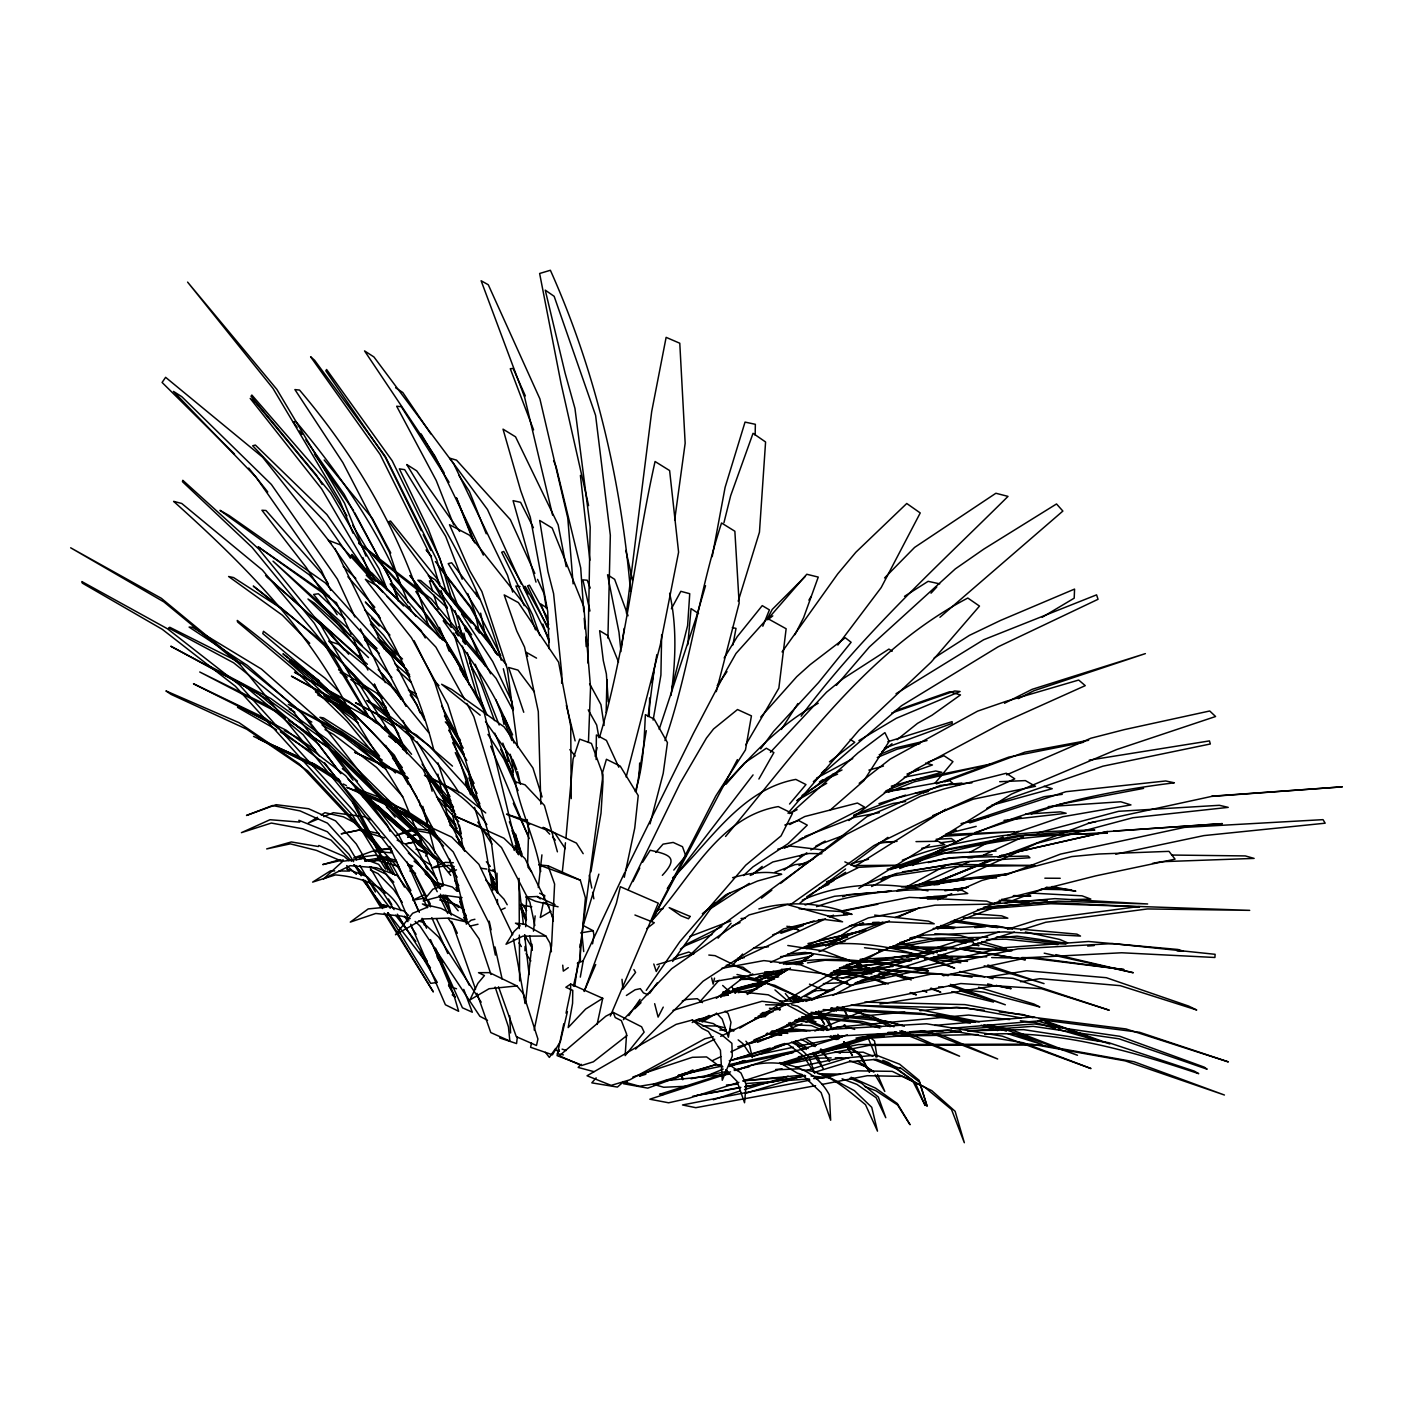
<?xml version="1.0" encoding="UTF-8"?>
<svg xmlns="http://www.w3.org/2000/svg" width="1413" height="1413" viewBox="0 0 1413 1413"><rect width="100%" height="100%" fill="white"/><g stroke="black" fill="none" stroke-linecap="round" stroke-linejoin="round"><path stroke-width="1.5" d="M587.755 662.927L590.192 527.014L574.95 408.392L565.076 373.032L545.259 290.142L554.161 296.324L595.597 415.387L610.328 535.28L607.908 638.146M755.16 435.098L755.354 424.306L745.04 422.098L725.099 487.379L712.205 556.669M661.655 634.702L660.913 675.096L653.124 720.118M561.65 683.256L561.844 674.478L553.596 593.619L547.926 571.559L539.695 520.461L552.2 528.038L583.852 606.795L590.546 687.495L588.444 742.249M606.159 712.558L606.936 679.724M597.098 1024.425L602.733 998.302L570.693 984.049L570.499 991.961L566.03 1013.192M524.947 950.772L525.071 946.392M525.283 939.839L525.406 935.459M525.689 926.716L526.625 896.089M527.561 865.48L528.639 830.473L527.208 819.558M639.259 773.971L639.665 763.02M649.221 716.409L649.644 697.987M653.795 672.341L648.125 716.621M687.813 644.681L691.045 608.597L698.552 613.578M562.215 872.969L565.447 842.784M565.906 838.474L573.077 759.134L579.683 739.14L591.429 743.432L603.033 774.836L580.178 947.346M525.477 1003.106L532.012 944.237M533.46 931.167L535.156 915.907M538.3 887.558L541.921 854.865M517.317 1037.177L516.557 1043.571L499.672 1037.919M674.672 519.949L685.164 443.223L679.777 343.235L666.124 337.354L651.693 411.572L626.365 613.101M621.49 647.79L624.228 628.273M574.702 986.415L578.041 962.536M592.577 943.831L593.902 935.282L593.23 930.761L583.516 925.656M636.203 791.28L646.289 730.662M590.934 871.874L601.02 813.234L602.998 781.407L602.115 774.059L606.424 759.276L620.254 766.129L638.234 795.59L634.737 828.106L624.281 877.296M671.051 695.426C675.573 661.743 677.198 626.666 669.621 593.248M651.923 682.62L656.868 654.59M732.888 644.982L736.014 628.396L732.323 627.566M544.076 898.951L544.782 895.542L539.625 893.21M543.387 902.342L540.278 917.479L550.929 911.279M531.5 1042.971L530.599 1047.298L552.465 1054.787L560.431 1041.346L567.425 1011.62M534.167 1030.024L551.582 945.774L554.603 884.061L548.103 865.78L538.777 864.862L580.319 880.193L585.424 897.856L579.878 958.526L573.395 986.133M563.787 1023.789L557.093 1055.635L579.153 1064.042M580.301 977.142L583.198 960.946L577.316 963.207M714.536 978.114L713.141 984.137L711.657 977.92M595.085 756.202L597.116 747.601M599.66 736.862C626.383 646.659 634.614 552.872 655.067 461.503L669.621 470.564L678.593 552.183L660.313 644.787L626.171 777.026M635.267 791.563C643.498 766.553 644.081 740.394 645.388 714.642L654.166 719.093L667.448 742.62L663.209 773.37L650.033 823.867M723.951 522.686L730.68 495.645L753.041 433.314L765.581 441.986L759.452 532.206L738.204 601.196M671.846 688.361L687.619 625.57L689.738 593.707L680.836 591.323L671.369 608.773M664.993 740.589C689.456 669.444 698.181 594.272 721.548 522.987L734.866 531.253L739.14 603.227L716.267 691.628M705.529 585.689L696.309 617.181L659.182 729.302M582.968 926.416L598.865 874.152M584.152 991.484L616.404 903.207L620.307 886.693L658.299 903.207L610.328 1016.071M762.808 626.224L769.414 609.886L762.243 605.629L737.233 636.68L724.145 658.016M559.142 1049.7L557.393 1053.762L563.398 1054.893M584.399 990.884L595.721 964.531M651.57 920.94L715.72 796.084L745.463 749.914L751.433 715.879L737.515 709.538L713.512 729.002L706.447 738.081L680.059 783.35L628.202 889.66M583.145 960.681L624.44 873.04M625.376 871.044L693.43 733.365L726.918 669.479L736.014 653.442L767.436 618.382L786.14 628.767L778.846 688.184L745.781 744.775M633.006 881.535L639.771 868.006M652.93 918.945L737.409 759.611M794.936 634.684L803.608 617.675L818.251 577.087L806.788 574.261L767.895 618.982M663.245 1007.116L658.105 1017.095L654.661 1003.689M766.994 619.336L772.275 609.374L805.357 576.327M662.344 875.336C678.611 857.779 670.539 854.724 650.192 850.255L642.668 862.213M659.341 965.874L656.25 971.49L653.795 964.002M808.89 600.154L811.115 596.445M781.354 729.461L797.868 703.55M667.272 888.547L674.407 877.438L753.058 774.907M425.666 856.048L427.962 852.622M628.856 1015.558L640.036 999.362M646.253 990.372L679.777 941.765L745.711 865.215L781.053 835.913L792.393 813.482L778.28 806.593C717.504 816.838 689.597 880.864 651.287 921.294M717.203 685.658L726.989 671.617M555.645 1048.411L549.339 1057.401L545.436 1052.349M782.06 651.905L837.732 573.89L855.854 552.253L906.757 503.487L920.234 512.954L881.2 587.561L837.856 645.07M649.609 993.427L657.292 982.777M672.641 961.476L714.837 902.889M655.773 852.428L663.05 844.144L673.171 842.431L682.479 846.687L685.782 855.872L673.789 870.072M760.689 748.819L773.618 731.351L818.498 682.62L851.121 642.279L845.257 637.758L810.144 664.658L796.755 676.668L760.742 717.098M770.403 752.299L826.517 692.211L842.96 678.77L888.918 649.097L892.204 651.199M801.1 716.214C861.524 635.108 936.554 567.284 1008.017 496.387L995.882 493.261L914.617 547.396L884.556 577.97M725.558 836.461C798.31 750.126 865.233 651.835 967.817 598.035L979.492 606.089L931.149 662.114L858.927 730.256L787.959 813.217M935.106 783.067L952.963 761.642L943.972 755.725L927.811 762.261M726.035 784.233C752.723 753.2 781.972 723.085 818.215 703.25M836.443 685.34L869.401 646.924L955.294 568.909L983.872 549.056L1056.518 503.964L1062.876 511.064L939.945 617.269M721.919 787.394L744.527 762.949L766.323 748.236L773.9 752.581L758.887 779.022M596.145 1077.872L591.8 1082.853L617.41 1087.074L623.716 1081.599M718.069 938.214L731.122 923.254M700.018 1001.552L719.093 980.251M733.771 963.878L742.584 954.04M931.008 593.195L936.801 586.96M672.57 877.879C709.98 842.148 740.871 789.372 795.837 779.411L805.975 784.568L789.549 804.032M709.75 907.552L712.788 904.355M581.149 1064.236L578.147 1067.433L593.972 1071.672M623.38 1019.674L671.617 968.735L749.084 914.935L787.271 904.567L829.608 916.348L842.59 921.824L823.567 919.333L783.526 928.871L703.091 981.205L635.585 1049.1M821.43 773.264L824.486 770.138M634.737 1008.811L641.043 1002.682M689.95 955.17L716.762 929.1L846.564 834.306L920.358 796.349L943.902 788.949L1006.286 773.247L1014.781 778.863L949.253 808.307L874.046 845.486L790.273 904.762M743.397 875.583L752.952 866.893L787.995 843.738L807.282 825.139L798.698 820.547L784.798 825.033M829.784 810.461L863.785 780.788L889.166 741.419L884.909 732.623L858.115 752.776L791.192 812.97M813.358 781.654L901.423 705.794L998.143 646.801L1098.042 599.289L1096.576 594.855L983.678 639.736L896.019 693.712M602.733 998.302L585.636 1009.059L568.185 1027.587L572.583 1003.265L572.777 990.354L565.836 987.281L570.693 984.049M720.665 997.348L729.126 990.266M752.087 874.718L762.19 866.416M646.783 928.553L654.325 922.707L634.932 915.006M466.29 924.155L471.13 920.181L474.909 919.28M655.544 912.233L658.953 909.46L663.033 908.718M702.314 913.734L725.911 894.729L757.527 881.023L781.689 874.311C766.04 870.302 748.025 873.411 732.57 877.685M881.783 751.91L891.992 743.75M897.096 739.67L917.532 723.35L932.05 715.208L960.469 694.931L949.642 691.752L895.1 710.827M709.662 908.789L730.185 892.645M859.192 783.297L890.172 759.099L977.637 711.128L1006.056 701.343L1078.684 680.042L1085.255 685.641L1003.566 722.361L915.394 769.555L848.86 820.529M626.966 1035.499L593.372 1061.799L581.538 1065.543L559.318 1055.811L605.859 1016.194L613.207 1012.397L641.59 1026.774L644.134 1032.144L625.164 1055.617L626.577 1033.998L621.367 1020.645L615.22 1017.537L613.207 1012.397M761.448 898.209L771.834 890.172M780.488 883.478L867.034 816.59L940.281 785.381L971.897 782.873M767.718 619.795L772.805 615.874M829.449 761.854L854.777 742.32L850.184 739.405M716.303 998.337L743.821 977.16M784.074 870.161L806.841 852.728M816.608 778.121L852.728 758.622M797.497 800.058L826.941 777.698L842.007 769.961M799.811 903.154L845.592 868.942M850.873 865.003L887.841 837.361M453.856 868.253L448.663 872.121L456.505 869.878M568.291 967.658L563.31 971.137L562.727 965.167M316.247 691.328L315.452 691.875L320.839 695.373M680.342 949.2L685.711 945.527L711.887 934.505M379.532 857.373L374.127 861.029L378.26 859.634M734.707 992.933L741.966 988.005M754.666 979.386L758.304 976.913M799.988 963.419L809.137 957.219M825.598 946.092L853.028 927.546L863.007 922.972M692.193 1022.553L695.761 1020.168L761.96 1001.287L787.359 1004.254M819.381 781.972L823.037 779.587M802.019 795.519L829.678 777.45L837.609 774.13M709.432 909.371L749.296 883.39M626.383 995.476L635.196 989.736L640.301 988.658L643.427 992.88L648.037 994.717M934.187 657.946L969.406 635.373L1000.581 620.413L1074.569 589.08L1074.198 598.176L1042.229 617.216M673.294 958.703L678.788 955.188L688.82 952.009L692.441 954.164M904.514 596.339L928.129 581.326L939.698 583.852M806.752 896.796L845.663 872.298M854.918 866.452L945.721 809.26M317.501 817.297L308.246 823.072L317.89 819.081M321.21 815.001L324.902 812.687L343.359 816.838L358.902 824.892M858.821 888.371L929.577 844.674M935.176 841.23L1011.514 794.071L1116.641 749.561L1215.586 716.515L1209.722 710.986L1124.412 729.603L1090.889 738.222L1006.568 774.854M702.155 1022.058L715.314 1014.022M747.265 994.469L790.485 968.046M796.12 964.584L813.04 954.252M739.741 1028.169L781.142 1003.371M784.904 1001.128L835.737 970.696L1005.42 898.721L1095.993 875.813L1175.068 859.157L1168.975 851.35L1099.067 854L1071.708 856.578L981.858 880.458L957.749 891.002M750.232 875.459L772.84 861.965L808.942 853.487L821.889 853.735M858.927 740.589L896.354 718.263L960.098 691.505L954.711 690.992L891.709 713M737.851 960.134L741.613 957.908M799.14 839.834L802.884 837.644M923.607 792.94L929.277 789.602M793.347 1002.188L840.717 974.422M848.295 969.972L882.419 949.995M699.629 1020.963L709.114 1015.435M747.035 993.286L786.864 970.042M798.239 963.383L813.411 954.534M828.583 945.686L841.848 937.932L882.719 922.265M796.755 800.694L826.711 783.297M799.546 856.437L803.308 854.264M810.85 849.937L822.154 843.42L844.992 834.853M818.48 889.166L833.882 880.546M986.751 808.377L996.324 803.061L1102.917 766.182L1210.34 743.98L1209.457 740.907L1089.211 760.159M794.83 1001.976L800.606 998.761M804.439 996.624L815.99 990.23M815.548 846.299L825.174 841.053M906.104 887.187L946.463 865.109M969.53 852.498L988.747 841.989L1003.142 837.079M789.814 824.538L804.756 816.537L857.444 803.026L864.615 807.123L784.621 848.012M811.133 1000.104L851.845 978.503L999.044 931.979M832.822 995.441L861.895 980.092L1014.393 932.121M938.603 839.004L956.142 829.961M969.777 822.914L1065.95 791.704L1165.707 780.965L1174.362 782.802C1082.835 794 991.979 817.103 912.551 865.48M871.627 886.534L896.955 873.499M884.45 748.201L952.203 723.368L952.097 721.637L887.788 741.737M881.076 880.211L884.98 878.232M935.777 852.428L941.641 849.46M953.369 843.508L963.136 838.545M1004.502 703.268L1032.091 689.35L1145.378 653.618L1033.91 690.745L1018.261 698.64M789.337 813.552L797.109 809.702M684.969 944.891L721.849 926.592M671.758 1079.638L685.446 1072.856M627.443 1081.81L623.469 1083.736L647.755 1088.134L677.004 1077.465L692.935 1069.888M639.347 1076L714.731 1039.226M720.683 1036.33L786.14 1004.396L933.234 973.716L1012.997 978.379L1109.24 1010.207L1041.434 988.711L960.805 983.536L812.44 1013.139L730.786 1051.926M691.381 1071.319L681.49 1076.141L682.726 1079.726M712.859 1060.439L720.824 1056.659M423.441 895.188L412.755 900.205L425.401 898.032M734.53 961.335L825.545 918.856M829.502 917.002L833.458 915.165M917.62 885.386L969.512 861.541M983.483 855.112L1023.401 836.779M956.866 879.963L1036.736 843.367L1132.802 817.738L1228.233 807.371L1219.384 805.304L1118.601 811.309L1037.266 833.069M770.421 962.377L868.412 917.885L935.123 905.15L994.081 904.055L986.663 901.105L909.265 897.361L843.367 910.537M798.981 865.586L812.952 859.263M501.421 909.672L505.183 908.011M819.063 951.603L889.413 920.87M897.449 917.355L919.563 907.694M937.649 899.781L951.708 893.634M805.887 1001.446L834.271 989.294M732.005 926.027L740.059 922.636M740.642 979.05L744.686 977.337M748.731 975.641L752.776 973.928M832.363 774.377L836.425 772.681M879.151 754.754L895.418 747.936L927.016 740.553M877.243 757.509L897.061 749.208L919.916 743.662M753.588 979.386L771.887 971.738M757.562 1042.317L773.688 1035.588M777.733 1033.91L781.76 1032.214M785.805 1030.536L801.93 1023.789M805.975 1022.111L840.258 1007.805M323.665 816.679L333.309 812.687L364.483 816.749L370.277 819.77M933.216 883.584L989.948 859.987M933.057 883.99L991.838 859.563M997.914 857.037L1001.976 855.342M702.897 1077.518L723.244 1069.058M729.355 1066.532L743.591 1060.615M753.765 1056.376L782.254 1044.543M814.806 1031.031L865.674 1009.906M932.845 815.531L973.221 799.175L1035.482 786.299L1025.361 780.594L999.698 781.689M811.927 999.962L818.056 997.472M753.941 1039.95L802.672 1020.186L821.218 1016.883M802.796 948.441L808.925 945.968L847.659 937.155M885.827 790.874L912.374 780.223L992.474 763.674L914.264 781.795L888.353 792.198M818.728 888.512L828.866 884.432M732.676 1065.384L744.792 1060.509M760.936 1054.01L787.182 1043.465M805.746 948.476L815.972 944.414L841.724 938.515M906.987 774.059L918.927 769.361M682.214 1001.093L686.259 999.503L697.316 998.708L702.508 1002.629M853.823 815.054L898.332 797.78L952.645 783.102L949.465 780.577L884.291 792.357M804.756 836.549L854.936 817.173L879.292 812.687M932.704 883.107L994.416 859.44M999.592 857.179L1089.052 823.143L1096.046 821.624M894.994 917.549L915.43 909.725M1005.367 875.248L1060.545 854.088L1184.536 827.382L1323.027 819.646L1325.182 823.196L1203.929 835.595L1115.758 854.211M759.593 979.721L781.972 971.19M689.756 936.554L730.751 920.976M734.742 991.22L742.955 988.093M767.577 978.714L781.954 973.239M896.725 944.555L923.29 934.47M937.596 929.03L992.774 908.082M1005.032 903.419L1045.903 887.894M774.836 872.263L794.918 864.668L807.688 863.025M944.891 781.795L1024.955 752.14L1088.628 740.288M936.395 783.879L1008.758 757.121L1083.753 742.249M779.375 963.083L811.292 956.106M902.289 860.199C963.348 836.019 1029.741 831.003 1094.828 830.085L1017.06 835.737L939.592 850.732L890.031 868.5M802.248 900.152C841.583 882.63 886.375 881.394 927.97 890.897M816.502 906.651C863.078 890.031 913.257 888.212 962.253 890.402L967.764 893.493L920.269 897.873M910.007 772.893L932.439 764.963L925.603 763.073M842.643 896.796L848.771 894.623L873.199 892.68M826.464 881.677L835.048 879.257L857.903 867.794L844.85 861.859M780.877 933.322L803.432 925.444M846.511 910.378L877.809 904.267M890.243 869.666L947.946 849.725L1024.796 835.472L1107.315 833.175C1036.824 834.288 965.485 841.706 899.692 868.536M418.849 833.511L407.686 837.308L419.325 833.635M382.375 858.221L386.491 856.808M1007.239 835.666L1062.735 816.732L1130.965 804.915L1120.774 801.772L1048.234 806.611M863.184 884.821L896.39 873.57L964.549 861.736L1029.9 857.744L1028.081 856.066L953.051 857.585L887.152 869.225M834.8 940.952L838.933 939.557M772.664 934.823L814.029 920.905M713.388 1099.72L740.377 1090.889M966.262 822.596L1044.366 796.649L1062.258 794.353M974.864 832.593L1020.91 817.315M1031.366 813.853L1060.668 804.121L1143.594 788.383M632.9 1076.971L692.37 1057.313L706.553 1056.924L717.981 1065.19L722.873 1066.85M728.861 1073.315L649.839 1099.208L668.596 1102.794L688.82 1098.272L738.875 1082.34M737.18 1070.595C768.23 1055.281 812.493 1062.629 829.36 1094.951L830.667 1120.226L821.112 1092.602L801.93 1074.481L797.462 1073.191L779.552 1062.594M901.547 942.188L920.252 936.148M841.865 978.308L858.645 972.903M867.017 970.201L902.66 958.721M906.846 957.36L957.166 941.146L965.715 940.422M878.974 803.644L905.609 795.113M743.044 1081.016L778.475 1069.729L800.429 1068.74M1007.451 929.312L1036.877 920.004L1139.161 906.475L1249.71 910.361L1147.497 908.948L1045.726 922.265L1020.663 930.16M730.521 1071.849L659.588 1094.298L663.863 1094.386M734.689 1070.524L797.285 1050.707M801.454 1049.4L847.358 1034.864M854.176 815.619L893.157 803.396L905.609 801.542M749.985 1043.553L772.876 1036.383M780.647 1063.283L870.408 1035.146L905.38 1032.197M679.883 1076.158L702.968 1068.97M734.477 1059.167L770.173 1048.057M774.359 1046.75L784.869 1043.483M826.852 1030.413L837.361 1027.145L946.692 1017.06M781.124 1064.342L802.019 1057.86M812.457 1054.61L873.022 1035.8L903.578 1033.557M784.18 1064.748L811.309 1056.341M821.765 1053.091L869.79 1038.202L961.229 1031.561M744.527 1089.6L788.136 1076.194M806.823 1070.453L848.348 1057.683L876.307 1055.14L899.604 1064.201L919.086 1080.274L927.122 1106.255L919.457 1082.058L900.152 1067.627L900.311 1068.564L876.555 1059.291L848.471 1061.905L815.16 1072.096M673.012 1010.401L735.396 991.325L768.266 994.823L805.551 1014.711L815.124 1018.119L797.709 1006.25L791.633 1004.749M746.453 1093.097L804.756 1075.275M656.957 964.673L694.207 953.581M639.577 1076.141L645.847 1074.269M737.78 1046.786L787.906 1031.79L926.557 1023.789L1002.276 1036.153L1091.013 1068.564L1023.577 1042.812L947.452 1030.218L808.307 1037.69L730.503 1060.404M805.145 904.991L834.535 896.266L891.073 891.02M715.79 1064.713L677.993 1075.47M912.604 886.569L929.56 881.694L957.308 880.211M339.985 859.669L322.765 864.579L343.253 859.916M831.939 941.8L842.395 938.868M757.156 980.286L765.563 977.937L778.651 976.895M868.889 770.103L883.461 766.058M724.41 992.95L774.589 979.015M722.644 992.191L728.896 990.495M733.064 989.347L753.871 983.678L763.762 983.483M692.282 1020.027L702.049 1028.364L708.408 1031.543L720.436 1050.212L722.255 1080.274L732.287 1056.129L731.881 1043.324L721.654 1034.793L692.282 1020.027L676.121 1024.372L587.049 1075.77L611.14 1085.378L629.65 1079.885L704.893 1038.749L713.265 1036.771M910.502 886.552L925.232 882.63L1007.045 873.941M924.561 885.174L965.15 879.522M769.908 978.45L778.351 976.206M724.039 994.31L730.362 992.633M734.566 991.52L764.062 983.678M841.848 936.183L865.304 930.019M735.184 988.976L758.445 982.936M764.786 981.293L769.025 980.18M734.654 989.4L760 982.812M764.221 981.717L768.442 980.622M765.228 973.522L773.759 971.332M755.284 978.485L782.89 971.455M961.052 823.602L988.87 816.643M946.198 833.847L976.189 826.358M851.756 863.467L868.5 859.263M777.804 849.16L790.291 846.069L824.821 850.184M891.303 786.158L941.835 772.31L935.706 770.986L904.214 777.185M855.183 982.794L902.13 971.649M914.935 968.611L1002.453 947.84L1088.434 941.482L1178 949.483L1183.44 951.249L1177.029 950.861M1014.463 832.328L1018.632 831.339M469.717 926.186L478 924.243M421.357 840.24L405.761 843.861L420.791 841.035M991.714 805.286L1052.243 788.701L1044.013 786.299M819.063 940.669L865.869 929.931M1000.068 855.783L1106.467 831.674L1222.351 823.62L1113.744 831.056M807.971 943.548L863.467 930.884M1007.999 853.982L1107.456 831.498M932.898 853.752L996.13 851.015M928.235 862.584L947.417 858.362L992.173 854.724M1088.169 823.214L1211.648 796.402L1342.35 786.829L1211.859 796.19M851.032 985.285L1017.908 948.847L1112.649 943.584L1215.127 954.305L1214.897 957.484L1121.675 952.768L1027.304 957.696L943.319 975.765M729.285 1060.668L793.364 1047.245M797.639 1046.344L842.484 1036.948M795.572 1067.398L840.664 1057.984L848.948 1057.913M678.999 1075.046L722.167 1066.038M728.649 1064.696L804.174 1048.941M855.978 1038.131L862.442 1036.789L884.273 1036.365M730.415 1065.614L792.958 1052.738M691.028 1078.755L727.518 1071.301M733.965 1069.977L748.978 1066.921M798.363 1056.836L858.468 1044.56L1031.649 1044.154L1125.225 1060.898L1224.435 1095.022L1133.933 1061.711L1040.886 1045.037L868.942 1045.39L780.347 1063.388M723.438 995.653L727.677 994.787M738.257 992.633L757.28 988.747M717.698 1076.105L726.335 1074.357M786.882 1064.254L816.732 1058.196L831.162 1057.913M580.619 932.951L593.23 930.761M1152.531 863.396L1161.15 861.718L1254.126 858.398L1245.295 855.925L1171.571 855.042M809.896 1080.115L682.497 1104.966L695.797 1107.686L815.584 1085.679M816.361 1078.861L857.391 1070.86L892.274 1071.354L924.332 1086.862L951.497 1109.488L964.337 1142.728L955.117 1111.289L931.785 1090.642L902.218 1076.388L867.335 1075.699L822.048 1084.425M806.364 948.635L845.08 941.341M795.307 1020.045L811.504 1017.007L815.707 1018.19M721.548 968.4L763.868 960.61L800.676 964.867L850.22 985.144L824.397 973.822L786.688 969.194L715.402 981.329M910.078 937.861L925.109 935.088L1004.572 931.891L1080.503 936.077L1076.918 934.134L986.875 926.133L933.198 928.465M786.299 964.443L805.64 960.911M892.822 946.109L936.042 938.232L987.74 937.243M879.451 950.613L885.898 949.448M896.601 947.487L935.194 940.475L977.937 939.698M696.874 1095.322L740.783 1087.339M878.78 950.984L887.364 949.43M833.97 1027.869L844.32 1026.015L854.724 1029.423M745.075 1086.562L805.304 1075.699M692.706 1096.276L740.483 1087.657M744.828 1086.88L805.622 1075.911M850.803 925.497L855.095 924.738M859.369 923.978L863.661 923.219M364.943 860.517L377.677 858.309L396.894 861.948M758.958 976.277L782.749 972.444M758.587 976.401L782.29 972.586M758.869 908.948C789.62 900.452 822.543 902.836 852.127 914.388L843.826 913.946M987.705 977.001L1026.721 970.784L1106.308 977.708L1188.633 1006.074L1196.723 1009.995L1120.279 985.673L1039.968 978.679L1020.504 981.752M921.824 848.259L944.802 844.638L938.055 841.265L915.995 841.618M879.928 1003.989L996.713 985.515M897.326 890.225L973.875 878.197L996.607 877.932M944.891 890.755L968.329 887.187M783.42 964.161C830.809 953.952 879.345 962.182 926.257 970.925L928.5 970.872L877.296 961.652L824.962 960.257L807.494 962.889M902.448 871.856L952.415 864.332L1034.775 865.533M798.769 964.214L803.132 963.56M882.542 877.438L954.64 866.593L1032.638 865.568M775.737 1009.73L780.064 1009.076M761.377 1015.399L767.93 1014.446M849.796 963.913L945.103 949.907M846.21 964.69L946.569 949.942M374.109 850.432L387.462 848.542L391.348 849.796M654.113 1084.919L658.034 1084.354M758.269 1016.053L766.906 1014.87M754.948 1017.925L765.705 1016.459M955.418 785.01L961.811 784.18M940.122 842.802L954.888 840.894L951.302 838.492L936.095 839.269M831.656 941.129L840.399 940.016M991.767 903.525L1000.422 902.483M1009.059 901.423L1047.333 900.275M750.285 986.486L761.042 985.938M804.085 948.017C855.218 936.625 907.252 948.37 954.693 968.188L912.692 953.863M969.424 879.027L1005.773 874.824M780.594 956.636L811.274 953.139M915.412 793.029L928.288 791.598M927.687 898.067L940.546 896.654M889.342 790.503L908.577 788.401M901.317 886.834L930.973 883.602L939.398 884.238M818.286 919.969L822.631 919.51M839.481 967.923L909.619 960.54M924.95 958.932L951.249 956.159L986.733 956.866M839.905 968.152L911.615 960.61M924.667 959.25L948.565 956.725L980.905 957.36M849.39 925.833L888.388 921.877L934.223 923.802L928.482 921.152L874.629 915.129M664.622 1080.733L729.903 1074.145M775.578 1069.535L782.113 1068.864M951.161 784.144L961.811 783.085M1003.989 820.388L1066.161 813.27L1060.457 811.874L1025.502 814.135M776.903 1005.102L785.646 1004.237M743.079 1080.874L802.39 1075.134M953.828 889.254L962.465 888.424M787.094 1024.549L811.292 1025.591L823.443 1030.589M753.482 948.176L768.495 946.763M846.44 1017.59L904.815 1012.114M919.951 1010.684L956.689 1007.239L984.225 1010.277M378.313 850.043L390.942 848.895M697.81 1019.427L706.376 1018.649M762.102 1013.545L770.668 1012.75M697.245 1019.939L705.935 1019.144M760.247 1014.181L768.937 1013.386M951.055 1016.654L968.541 1015.046L1009.553 1019.585M828.142 916.525L847.729 914.829L840.664 911.562L799.21 908.789M990.089 904.285L1054.91 898.633L1147.656 903.967L1058.019 901.176L987.952 907.27M934.735 1025.396L1031.331 1017.06L1126.002 1028.947L1228.374 1061.905L1139.602 1032.302L1045.231 1020.345L951.267 1028.311M737.798 958.191L744.333 957.643M787.818 953.916L805.216 952.433L844.638 958.597L874.294 970.36L824.433 951.055L787.8 945.491M762.208 1012.697L773.017 1011.779M909.742 1031.826L922.848 1030.713M974.846 927.617L985.62 926.716M992.067 926.186L996.377 925.833L1012.467 929.153M1002.029 937.402L1016.989 936.148L1065.331 943.089M983.572 907.305L1044.596 902.306L1139.726 906.722L1050.742 903.719L977.46 909.636M877.473 892.345L890.296 891.32M896.707 890.808L903.119 890.296M836.761 971.084L893.051 966.51M831.021 972.674L876.837 969L939.981 973.946L948.247 975.694M826.764 975.553L874.771 971.72M887.876 970.678L914.052 971.508M826.729 974.882L878.851 970.731M880.352 842.607L897.061 841.336M744.527 1080.556L785.575 1077.483M798.539 1076.512L805.021 1076.017M1087.692 946.039L1094.192 945.562M723.544 995.494L727.872 995.176M723.686 995.511L728.084 995.176M907.958 1033.239L951.62 1030.042M960.363 1029.406L1034.599 1023.966L1119.855 1036.312L1204.176 1067.115L1207.161 1069.217L1119.096 1038.82L1033.062 1026.333L967.746 1031.084M726.459 1085.007L737.356 1084.213M746.064 1083.559L774.395 1081.475M783.102 1080.821L809.243 1078.896M813.605 1078.578L824.486 1077.783M926.751 897.432L931.132 897.149M927.44 899.11L942.612 898.085M776.108 1030.377L795.837 1029.141L810.25 1030.713M772.363 1031.861L800.517 1030.095L806.717 1030.784M943.16 836.319L1014.269 831.709L945.686 834.535M879.045 842.819L893.917 841.971M860.128 959.286L923.395 955.736M852.251 962.129L918.185 958.491M933.993 884.803L938.32 884.573M794.512 999.927L810.514 999.097M823.32 983.625L847.535 982.406M858.539 981.858L862.937 981.646M812.457 990.849L832.063 989.895M843.614 966.103L847.959 965.909L892.822 974.052L906.704 979.527M841.053 967.34L854.017 966.739M688.149 1086.191L663.704 1087.268L653.407 1084.283M364.642 861.082L378.384 860.517L398.431 866.399M741.03 918.485L745.146 918.326M834.129 978.061L856.013 977.248M871.326 976.683L880.069 976.365M719.818 1030.095L726.282 1029.847M730.592 1029.706L734.901 1029.547M852.869 865.568L900.54 865.198L857.603 867.388M516.981 985.938L489.022 988.747L469.911 999.945L477.877 983.342L484.447 975.553L478.512 972.674L489.534 972.639L516.981 985.938L523.322 993.639L537.929 1039.05L536.481 1045.496L516.31 1036.683L498.506 986.804M1071.248 899.622L1090.836 899.092L1082.04 895.824L1029.794 892.998M872.669 922.442L879.257 922.265M852.622 925.02L880.493 924.261M740.076 979.509L755.637 979.068L765.069 984.243M291.325 709.008L289.188 709.061L294.84 712.311M887.965 1032.391L896.725 1032.214M909.848 1031.949L922.989 1031.684M936.113 1031.419L942.683 1031.278M951.444 1031.101L960.186 1030.925M971.137 1030.713L1023.648 1029.653L1108.657 1042.67L1194.25 1071.089L1198.701 1073.668C1129.782 1050.707 1058.072 1029.688 984.684 1034.44M996.359 937.084L1007.116 936.872L1065.932 944.167M986.521 939.539L1005.862 939.186L1057.878 944.626M892.998 1036.206L978.132 1034.563M822.331 1049.788L830.544 1049.629M835.295 1057.842L841.477 1057.719M720.966 1064.801L714.713 1064.89L654.449 1083.824L639.577 1086.244L622.691 1081.616M837.026 970.113L849.761 971.173M834.306 1052.332L863.184 1052.19L873.004 1056.235M781.407 969.336L787.942 969.318M967.87 857.709L972.285 857.691M764.68 971.914L784.321 971.861M967.481 857.391L973.804 857.408M733.312 977.09L739.811 977.107L774.783 985.303L801.56 998.32L757.244 979.174L737.003 974.493M1044.843 878.197L1060.227 878.285M889.413 946.851L949.271 947.293L1025.414 959.78L960.045 948.83L893.793 948.282M779.693 1001.005L803.467 1001.199M694.083 1020.681L700.636 1020.751L713.353 1023.595L725.099 1031.278M334.722 870.903L330.483 870.85L312.626 882.118L335.464 874.912C361.269 877.12 388.416 886.181 400.956 910.679M338.943 870.956L349.523 871.062L346.839 868.907L367.38 876.819L383.435 893.122L394.068 909.654M765.634 1004.784L785.169 1004.979M822.136 1075.293L834.288 1075.452M702.455 1025.785L717.327 1026.015L724.763 1027.728M818.092 1073.774L840.399 1074.127M1040.78 889.236L1070.842 889.801L1047.051 887.841M1021.829 957.537L1034.97 957.802L1124.024 969.583L1032.656 958.367L991.679 957.572M1012.874 896.231L1030.819 896.125L1013.669 895.559M836.408 972.303L847.235 972.568M851.562 972.674L871.062 973.151M879.716 973.363L902.236 975.129M834.995 972.921L872.015 973.84M878.55 973.999L891.621 974.316L913.028 978.414M864.703 1002.135L964.902 1004.608L1034.987 1017.307M933.534 896.566L946.427 896.919M520.178 904.868L531.783 906.775M963.383 917.92L1007.84 918.167L1001.658 915.836L973.751 913.787M453.343 862.725L445.289 862.354L431.619 868.041L448.451 865.357L454.227 866.575M823.125 1009.589L943.513 1015.417L975.2 1022.111M961.794 888.088L966.033 888.318M1012.238 950.207L964.002 947.452M959.657 948.017L1011.726 950.984M831.091 1008.123L921.082 1013.368L970.413 1023.1M903.243 967.199L927.405 968.823M951.143 974.034L972.056 977.231M934.752 933.799L960.345 935.583L973.575 939.274M914.653 937.084L973.416 941.994M794.883 1020.857L808.766 1021.882L826.676 1029.247M903.402 947.452L933.763 953.757M937.349 974.316L885.368 970.219M941.747 974.67L948.335 975.182M798.946 1018.331L804.968 1018.826L827.541 1028.275M545.86 936.042L522.845 936.165L506.013 944.255L514.138 931.344L520.108 925.745L515.462 923.184L524.329 924.137L545.86 936.042L550.046 943.23L551.406 951.761M999.274 900.346L1029.194 903.101L1001.799 899.216M555.044 904.656L537.258 896.513L525.76 896.99L535.421 901.229L558.1 906.793M801.524 1069.853C826.676 1070.789 847.023 1089.6 865.498 1104.683L877.491 1131.142L871.733 1107.297L854.423 1090.642L830.561 1077.96L811.062 1076M769.414 1008.299L780.365 1009.359M811.027 1012.326L874.541 1018.49L904.391 1026.244M810.126 1013.81L886.781 1021.316L902.607 1025.432M708.814 955.047L715.066 955.665L750.427 972.903L742.92 967.199L726.264 965.238M788.719 997.808L797.038 998.638L802.672 1001.428M805.498 1015.823L862.16 1021.493L881.641 1026.633M801.789 1016.689L858.751 1022.429L879.981 1028.046M936.501 926.84L953.775 928.588M826.517 1074.781L830.614 1075.187M999.291 1011.938L1022.994 1014.569L1032.885 1017.749M1020.345 1020.787L1035.446 1022.464L1055.705 1028.629M938.656 986.857L942.948 987.369M964.408 989.895L983.713 992.156L1039.809 1006.974L1033.874 1004.007L978.555 987.245M864.509 947.752L911.721 953.333M429.711 830.491L413.179 828.513L395.587 835.613L414.221 830.102L430.011 833.175M520.002 586.536L515.851 585.989L524.205 605.647M933.216 957.007L967.481 961.405M929.03 958.685L960.858 962.783M997.896 927.67L950.967 921.47M462.069 897.661L444.6 895.347L423.246 900.964L432.908 889.148L443.099 885.916L436.882 882.63L452.443 887.064L456.876 891.214M1046.415 887.17L1075.823 891.161L1051.996 886.516M940.669 925.497L955.488 927.493M480.667 868.218L486.849 869.083M954.093 920.146L997.49 926.84M771.922 1030.836L787.765 1033.415M777.574 1029.671L787.518 1031.296M766.376 1033.451L776.461 1035.181M842.996 967.428L858.08 970.148M864.544 971.314L871.009 972.48M860.111 973.027L866.31 974.158M874.594 975.641L884.927 977.513M856.596 967.199L879.84 971.42M884.079 972.197L898.88 974.882L911.261 979.951M1020.998 1017.908L967.516 1008.193L850.979 1005.208L916.26 1008.953L979.297 1021.776M770.597 1032.038L780.771 1035.128M439.708 899.957L457.494 905.168L464.065 910.007M771.056 1033.097L781.654 1035.093M955.312 941.182L966.068 943.23M972.497 944.449L978.944 945.686L973.363 943.16M833.599 970.784L868.041 977.337L885.474 983.819M834.535 971.72L877.738 979.986L888.229 983.996M987.616 983.943L991.767 984.808M995.918 985.673L1011.143 988.658L996.377 985.497M988.04 1024.831L1011.584 1029.812L1077.483 1055.264L1005.138 1029.423L983.784 1024.92M936.837 1014.993L970.978 1022.2M959.674 971.473L984.755 976.878M988.923 977.778L993.109 978.679M1025.396 931.979L1059.874 939.486L1067.557 942.807M1044.207 953.174L1133.314 972.745L1055.847 954.605M379.214 833.635L361.198 829.643L341.187 833.829L359.043 830.067L384.513 837.909M467.367 922.212L449.263 918.079L423.282 918.945L395.463 934.77L412.631 913.293L428.068 906.934L422.399 903.949L441.068 908.365L467.367 922.212L479.078 938.903L490.965 974.493M937.949 954.729L952.592 958.12L943.319 954.481M396.399 860.305L375.381 855.201L353.603 858.009L372.273 851.227L392.16 852.851L390.465 850.732M1000.598 948.794L977.513 943.054M836.955 1006.815L857.55 1011.832L890.19 1026.686M837.255 1007.575L872.174 1016.124L894.005 1026.827M900.046 942.33L937.208 952.751M433.402 581.873L429.446 580.849L432.59 590.97M923.519 1030.872L944.449 1036.312L997.684 1058.991L932.121 1033.451L921.453 1030.678M951.779 991.714L993.516 1002.047L987.086 998.885L959.692 990.725M902.483 1032.126L913.646 1035.482L959.604 1056.217L907.588 1035.34L894.835 1031.967M415.97 849.178L425.631 851.915M456.523 988.747L452.443 987.616L434.709 949.448M965.397 940.316L969.636 941.482M981.77 941.588L1006.339 948.582M1057.807 1029.247L1099.968 1041.381L1076.335 1032.179M410.229 918.574L401.91 916.154L375.752 913.469L350.283 922.106L368.21 908.912L386.809 907.128L382.764 904.709L403.924 910.979L408.71 915.447M418.548 921.011L422.717 922.212L438.666 937.102L481.197 1002.17M794.247 1041.911L806.399 1049.488M555.274 1050.036L559.424 1051.29M984.207 965.785L1044.066 983.607L987.846 964.991M1008.158 1033.874L1041.77 1044.366L1012.626 1033.309M786.864 926.239L798.769 930.019L788.931 926.345M1068.263 1030.766L1109.859 1043.942L1038.961 1018.614M488.827 869.702L494.78 871.591M981.134 1025.202L997.684 1030.572M1038.113 1021.016L1059.927 1028.134M439.337 896.372L447.303 898.968L458.748 907.446M1045.302 1021.864L1068.051 1029.441M562.109 1049.135L566.26 1050.513M922.689 990.637L926.857 992.05L924.173 990.354M950.348 984.349L1005.332 1004.784L949.2 985.656M987.616 1024.655L1006.374 1031.137M805.498 996.324L813.623 999.15M881.783 974.405L884.132 975.235M355.264 788.313L387.374 800.129L424.801 824.415L427.715 827.629M836.443 1051.784L840.382 1053.197M849.513 1060.651L863.59 1065.773L861.153 1064.007L873.888 1072.131M910.166 992.915L916.419 994.858L910.378 992.527M408.657 864.597L412.702 866.098M802.831 1016.812L815.99 1021.846M930.302 988.676L940.793 992.156L930.937 988.076M355.299 789.743L404.507 809.508L432.184 827.506M409.876 870.991L415.581 873.305M407.951 865.392L411.766 866.946M809.455 984.155L826.481 991.131M882.825 1060.298L888.706 1062.735L912.197 1079.885L925.162 1105.478L915.041 1082.252L894.235 1067.327L895.736 1068.581L873.676 1059.45M341.858 861.259L316.424 850.379L290.301 843.861L266.686 848.913L291.343 841.954L318.314 846.528L318.826 845.486L344.207 856.402L348.94 860.711M849.955 1078.243L861.4 1083.17L878.338 1097.053L885.774 1117.718L876.131 1097.707L856.843 1084.354L842.042 1078.808M406.944 776.832L354.592 752.281L397.971 771.198L408.463 778.351M792.852 996.536L802.884 1000.969M792.622 997.154L801.683 1001.163M851.085 1077.271L875.442 1088.063L897.326 1103.571L910.043 1124.73L897.608 1104.966L875.866 1090.748L864.526 1086.385M800.888 1039.226L815.195 1046.574M548.103 865.78L580.319 880.193M298.231 756.662L258.844 738.946L316.848 767.754L340.568 782.625M899.745 1030.978L909.477 1034.457L901.741 1030.642M397.141 840.152L402.634 842.66M830.632 1036.065L838.015 1039.473M829.749 1036.824L835.366 1039.42M424.889 775.348C449.475 785.663 471.889 802.354 486.867 824.574M370.347 869.949L378.066 873.658L393.715 889.678L402.263 902.43M370.771 866.876L386.173 874.276L393.821 882.189M424.448 775.366L461.433 793.311L485.736 812.952M420.95 858.945L431.495 865.339M417.294 849.001L426.726 853.682M790.98 998.355L798.592 1002.135M352.897 712.47L317.678 694.896L354.31 714.96M276.489 711.834L199.728 671.987L268.647 706.058L284.755 717.221M795.448 1040.675L808.183 1048.499M343.218 783.968L346.432 785.628M322.235 725.187L343.2 736.385L385.696 769.061M271.049 723.562L239.097 706.8L237.578 707.365L276.648 729.797M487.538 1020.327L479.89 1016.3L419.891 925.886L415.104 921.4M397.565 725.046L355.511 702.756L416.34 734.901L452.478 766.129M822.401 1025.255L824.15 1026.174M284.278 730.556L297.648 737.78L315.541 750.126M536.534 658.122L526.29 652.311L527.667 656.427M791.527 1042.14L797.038 1045.284L809.137 1057.26L814.718 1073.421L803.379 1055.829L787.112 1043.589M306.162 718.811L311.814 722.043M325.025 729.62L333.486 734.389L376.565 767.418L402.74 796.596M280.357 731.934L308.652 750.303M767.612 1033.115L773.141 1036.294M830.65 1008.882L834.394 1011.143M323.63 695.779L343.924 708.019M338.572 669.744L375.999 692.635L382.34 698.375M335.746 703.162L344.737 708.69M349.47 711.357L352.95 713.512M834.006 1035.464L839.092 1038.643M362.47 796.349L435.522 859.281M339.173 779.534L315.205 764.486L253.528 736.367L322.199 769.643L340.621 781.283M357.595 791.103L363.123 794.583L424.536 848.118M383.223 709.75L388.752 713.247M360.863 794.071L372.961 801.719L453.114 872.051L457.194 877.208M311.69 762.843L338.802 779.976M358.672 792.552L440.927 863.696M281.328 608.438L233.587 577.581L228.606 576.504L282.441 615.273L309.747 643.304M326.226 698.87L354.981 717.521M730.344 1029L733.718 1031.19M378.013 716.002L395.304 727.66M395.64 387.798L402.776 392.496L430.788 433.879M340.144 672.553L347.209 677.198M350.742 679.512L367.468 690.427L386.367 707.471M857.391 1060.916L872.987 1071.16M546.884 607.961L540.861 603.987L548.65 624.458M433.455 830.915L410.353 815.566L346.874 787.377C382.446 800.306 418.283 817.032 443.594 846.051M806.116 1038.979L815.955 1045.549M831.321 1007.787L836.372 1011.16M835.754 1035.376L839.393 1037.831M436.458 796.95L443.753 801.93L455.763 814.612M281.911 715.596L285.532 718.104M289.153 720.612L335.941 753.005L429.375 843.95L443.152 863.679M342.37 768.672L357.436 781.089M843.508 1043.73L858.963 1054.487L869.525 1072.273L860.658 1054.787L843.561 1042.052M288.34 719.712L327.692 746.982L420.862 837.556L438.401 862.584M329.476 596.357L258.173 546.796L335.27 601.991M382.322 760.159L341.734 731.669L288.305 704.31L342.723 734.371L389.087 766.835L395.463 772.964M729.32 1064.713L740.977 1072.997L746.135 1084.442L744.545 1102.758L737.021 1081.369L725.699 1069.747M824.026 989.895L827.523 992.385M815.849 1011.584L825.598 1018.649L831.921 1029.529M452.195 994.911L455.233 997.119L448.539 985.285M725.081 1011.143L728.048 1013.333L730.98 1022.323L728.402 1037.248L722.22 1019.126L716.444 1013.05M319.25 680.854L291.855 660.419L289.382 660.825L336.683 700.212L356.941 719.694M332.885 703.939L358.213 722.908M415.934 693.606L408.375 689.968L417.542 698.375M402.44 748.943L405.867 751.557M480.173 715.19L441.615 684.245L451.718 689.42L504.141 726.918L532.948 768.018L542.08 796.95M388.593 736.014L405.814 749.261M358.778 542.822L431.177 598.882L482.557 660.207L485.348 666.141M385.961 650.669L396.011 658.44M813.27 1052.491L816.679 1055.14L823.337 1068.811L813.234 1054.151M738.169 1039.88L742.885 1043.606L752.317 1057.648L749.632 1045.708L745.905 1041.187M359.026 543.722L424.289 595.262L451.242 627.407M871.256 1038.378L874.541 1040.975L877.014 1057.012M376.317 723.156L348.993 701.449L294.505 672.235L355.405 705.899L401.787 742.708L411.572 754.277M381.439 727.218L395.092 738.063L406.502 751.504M537.258 896.513L540.296 898.915M544.853 902.536L547.891 904.938L553.048 918.591M240.175 664.728L163.908 601.92L70.65 547.802L161.312 598.3L236.589 660.383L357.136 807.83L380.291 852.481M425.225 873.746L434.886 881.818L440.361 888.618M818.586 1010.896L827.859 1018.667L832.663 1029.529M414.044 861.118L426.744 871.821L440.485 888.901M364.148 637.528L377.041 648.496M442.163 598.953L420.65 580.496L417.842 580.195L447.338 608.138M377.819 637.828L402.528 658.97M405.973 731.104L413.991 738.01M774.96 989.912L785.875 999.362M383.188 767.506L354.363 742.479L319.886 717.309L323.471 717.91L354.716 737.886L375.363 753.288M411.236 682.514L397.071 669.674M394.757 663.562L409.982 676.827M776.726 1007.504L779.835 1010.224M426.09 867.317L434.056 874.311M361.852 658.387L358.584 655.508L361.922 658.988M265.556 575.515L324.637 628.131M267.11 576.946L328.328 631.434L348.728 654.237M367.415 664.304L314.693 617.393L365.561 663.509M348.128 779.199L371.018 799.705M377.554 805.551L421.675 845.098M386.508 807.212L420.42 837.679M346.697 865.621L356.376 874.347M388.222 651.34L407.968 670.875M353.674 865.021L364.713 875.089M722.661 985.462L730.309 992.421M364.607 639.912L379.214 653.301M408.339 852.993L415.987 859.987L425.331 872.051M404.471 843.49L420.897 858.698L436.882 879.398M345.178 619.212L318.384 593.76L313.598 594.449L359.608 650.969M408.18 783.632L411.342 786.67M455.64 829.219L458.801 832.257M449.617 824.909L459.172 834.094M343.235 566.33L355.811 578.429M340.586 701.943L318.508 680.642L262.765 633.572L263.489 631.275L325.22 678.293L339.191 691.822M343.748 704.999L353.197 714.13M382.552 645.882L405.884 668.667M379.232 640.707L404.083 665.011M364.572 609.71L389.97 635.073M234.54 454.032L162.089 382.464L165.621 377.324L262.588 457.158L330.872 543.316M384.495 726.618L401.292 743.238M414.415 828.848L325.608 741.013L268.894 700.053L205.291 663.88L270.907 698.587L326.951 739.14L416.517 827.877M442.94 895.1L447.585 899.71M431.495 880.246L439.143 887.859M379.073 615.732L365.331 602.009L380.38 618.011M350.848 708.319L282.971 653.777C326.12 687.937 369.305 723.332 402.369 767.736M382.693 592.082L366.303 575.215L377.872 581.591L445.854 642.103L483.352 709.149L518.394 854.37M387.162 596.675L420.88 630.286L425.26 637.952M327.781 649.203L333.786 655.385M345.796 667.713L354.787 676.968L395.622 742.214M679.971 1074.71L682.744 1077.554M351.607 861.294L331.066 840.117L302.629 828.777L271.349 823.055L241.411 832.663L270.007 819.717L299.715 822.101L298.938 820.317L327.357 831.762L348.94 854.211L353.586 861.7M371.637 618.117L379.285 626.012M403.623 605.965L372.025 573.077L366.691 569.457L379.532 583.852M529.592 824.556L525.371 820.141L506.543 814.171L545.506 829.643L549.71 834.147M485.807 880.14L503.946 899.11L507.214 904.744M370.983 574.508L351.943 554.444L351.307 555.415L370.347 576.769M433.473 679.812L438.966 685.605M437.73 799.422L458.783 821.624M463.287 912.25L466.308 915.447M381.969 852.145L299.344 763.938L239.044 722.679L165.922 690.922L171.044 694.384L246.745 729.232L307.61 770.792L398.148 867.582L410.936 890.632M386.473 856.967L389.476 860.164L404.489 887.117M552.518 837.15L555.309 840.152M370.171 620.89L383.488 635.108L397.742 654.237M521.68 903.508L526.607 910.573M430.647 830.844L439.425 840.452M373.915 581.909L340.109 544.764L328.346 540.278C375.152 603.846 414.61 673.1 433.862 750.356M442.552 801.436L446.985 806.328M443.134 796.808L448.981 803.273M325.343 628.873L344.224 649.962M347.898 576.751L374.816 607.29M445.96 718.546L460.461 740.288M445.307 721.884L451.877 729.479L463.252 748.148M440.026 638.022L392.108 583.375L390.165 583.958L416.058 616.474M443.77 795.236L449.458 801.913M427.874 776.691L453.52 806.911M350.124 635.938L338.731 622.462L273.027 561.173L346.733 627.178L362.011 645.282M381.475 672.994L391.454 684.793M424.165 769.149L450.747 800.535M486.355 861.736L490.329 866.416M492.96 869.525L495.61 872.651M370.506 623.981L395.764 655.65M324.178 459.984L372.431 518.5L390.783 553.013M569.845 749.596L575.215 756.008M455.498 632.476L458.324 635.85M462.581 640.937L465.425 644.31M844.109 1044.03L846.846 1047.298L844.585 1044.048M471.218 623.115L435.275 579.86L428.316 575.48L466.979 629.156L490.647 673.789M475.351 628.096L479.502 633.095M368.528 657.61L307.981 598.988L314.534 603.21L374.851 657.699L391.896 677.551M378.154 669.285L402.917 699.311M384.53 766.817L347.156 721.442L294.257 669.603L237.614 622.003L237.26 620.448C289.524 660.242 339.544 703.798 379.549 756.202M419.467 711.11L423.6 716.144M419.944 805.322L424.13 810.408M785.328 993.551L791.404 1001.022M411.342 732.305L371.919 683.768L328.646 641.06L338.378 644.204L390.8 685.976L428.669 732.552M392.514 758.163L404.966 773.6M506.508 665.011L469.31 618.753L461.698 614.196L492.731 661.567L512.177 702.208M445.854 895.436L458.183 910.767M463.658 917.567L466.396 920.976M446.261 814.877L457.211 828.53M446.402 813.182L455.993 825.192M410.017 575.78L446.614 622.338M248.706 468.074L267.764 491.971M353.586 510.641L314.393 454.156M820.317 1049.629L829.643 1061.393L820.865 1048.852M442.569 865.127L450.694 875.371M454.739 880.511L458.801 885.633M464.188 615.98L441.298 586.96L445.413 590.104L488.951 641.696L496.705 654.007M456.01 836.001L464.435 848.665M431.442 556.51L426.178 549.798L431.23 556.775M435.381 561.544L471.183 607.413L497.464 655.031M448.733 821.483L462.139 838.616M395.128 817.173L318.508 719.464L261.405 669.038L192.451 627.266L189.095 627.072L247.222 665.311L305.19 716.373L399.137 835.86L403.164 843.614M364.713 827.93L382.04 850.114M429.34 877.226L436.016 885.863M362.823 880.175L384.053 907.641M388.027 912.78L430.47 967.693M479.766 599.342L451.648 562.78L448.204 563.646L478.795 613.171L500.856 655.791M437.8 565.288L470.529 607.714L495.345 652.612M368.758 880.334L390.271 908.276M395.658 915.271L415.828 941.464M353.02 780.188L300.157 710.916L242.206 663.721L169.772 627.266L168.606 627.973L233.675 662.821L292.579 710.633L340.816 773.653M362.276 792.304L387.392 825.21L389.988 831.215M319.285 755.902L303.23 734.848L243.177 684.687L170.761 646.218L257.82 693.377L318.013 743.715L339.032 771.445M324.654 762.932L391.56 850.697L419.361 912.339M534.45 692.052L517.97 670.098L508.627 667.466L523.746 712.258M516.24 851.35L518.818 854.794M527.773 866.84L531.624 871.998M491.6 883.884L497.941 892.451M465.248 626.012L471.712 634.861M491.6 875.866L494.179 879.398M491.3 876.095L493.896 879.663M464.294 614.09L466.802 617.552M400.815 662.626L409.629 674.831M485.507 721.601L511.365 757.757L519.613 782.661M448.257 918.45L453.061 925.162L475.545 989.206M465.372 782.096L478.106 800.041M465.689 784.003L477.011 799.952M459.631 531.465L416.676 470.829L406.785 464.541C444.23 526.59 482.681 589.486 501.209 660.207M465.99 784.003L479.837 803.538M492.872 885.156L496.652 890.526M297.083 427.291L293.321 421.922L295.829 421.445C341.575 476.128 382.782 535.651 408.092 602.644M299.591 430.877L302.082 434.445M305.844 439.814L344.136 494.232L390.924 580.531L398.36 601.126M492.06 878.974L495.804 884.326M455.957 887.611L458.466 891.197M844.073 1024.973L846.475 1028.434L844.797 1024.69M455.693 881.624L458.201 885.209M837.838 1034.351L840.081 1037.584M369.235 575.621L326.951 514.615L255.347 445.042L252.68 445.766L325.485 522.315L350.406 558.223M410.159 694.913L416.941 704.734L420.085 712.876M410.176 575.48L422.434 593.23M398.766 734.071C362.011 674.478 308.246 628.343 253.28 586.059L323.93 642.915L378.278 700.442L388.292 714.978M427.415 775.613L452.337 811.751M422.063 764.027L454.597 811.274M788.595 1022.994L793.188 1029.688L790.008 1022.447M458.819 475.245L469.381 491.388L486.231 533.778M442.481 639.948L421.975 609.462L372.873 554.956C409.47 592.312 444.901 632.106 467.703 679.6M448.522 648.92L461.645 668.437L467.049 680.36M565.306 848.648L555.009 833.352L543.069 827.4L576.433 843.102L583.18 853.682M463.022 674.619L482.01 703.144L487.114 715.155M518.995 942.913L521.362 946.533M526.095 953.74L530.846 960.964M337.124 614.726L306.285 567.549L261.935 510.252L265.98 510.499L321.299 573.024L328.364 583.834M487.944 734.424L503.84 758.887L518.094 790.609M448.627 730.168L464.188 754.171M451.348 736.579L466.838 760.441M397.618 915.165L427.203 961.105M476.552 653.583L478.23 656.18M458.96 792.658C435.875 755.249 400.762 727.589 366.832 700.495L375.046 705.122L429.199 745.887L466.643 786.811L480.544 808.819M477.806 822.083L491.936 844.144M404.454 916.136L407.951 921.612M411.448 927.087L416.111 934.364M442.693 962.182L433.526 947.381M794.265 996.607L797.427 1001.623M415.811 591.446L435.133 621.526L466.096 678.364M459.879 669.003L464.524 676.368M394.033 688.325L401.045 699.453M355.899 865.445L361.71 874.824M365.19 880.44L382.587 908.541M386.085 914.158L433.332 991.944L384.195 913.01M354.239 864.668L361.145 875.83M363.459 879.54L380.751 907.429M844.073 1041.982L852.428 1055.546L844.197 1041.823M385.537 869.154L352.402 815.142L235.406 686.276L162.265 629.315L82.325 583.127L81.866 581.573L167.476 628.785L239.504 685.005L355.087 812.546L369.941 836.832M444.177 472.86L421.056 433.862M372.237 840.558L383.665 859.228M385.943 862.972L392.814 874.17M345.743 703.603C303.972 624.193 239.751 560.661 173.622 501.368L181.729 503.47L262.341 570.004L324.478 644.399L368.652 717.362M349.188 709.238L403.094 797.568L439.779 887.24M346.962 515.939L324.054 478.212L251.85 395.057L251.019 396.241L316.441 475.068L322.164 484.482M352.702 525.371L379.037 568.75L387.074 589.292M449.087 482.275L401.292 406.679L396.664 406.238L436.228 480.508L453.714 524.859M444.459 715.896L448.963 723.315M452.337 728.896L461.344 743.733M385.643 745.428L417.347 797.815M466.767 786.599L469.01 790.326M818.463 1014.269L824.538 1024.372L818.798 1014.198M633.907 969.583L635.585 972.391L622.903 989.082L622.003 979.297M417.029 741.754L449.988 796.526M731.916 986.945L735.555 993.021M356.606 859.916L348.834 846.705L327.445 823.143L300.121 810.921L272.55 805.516L246.498 815.46L276.1 804.686L308.599 808.748L335.588 820.882L356.27 843.95L366.267 861.029M359.926 865.568L375.452 891.974M387.657 912.727L430.682 983.36L437.306 982.459L419.555 952.097M375.558 581.114L321.652 488.898L250.189 398.395L255.753 402.652L330.642 493.084L387.25 590.175M369.605 866.717L385.131 893.281M388.469 898.968L391.807 904.673M397.353 914.158L404.012 925.533M875.142 1074.851L884.785 1091.437L877.526 1074.445M378.649 724.533L320.097 623.91L258.773 549.021L182.789 480.296L182.436 481.656L252.079 547.396L314.34 623.292L368.528 716.179M396.17 763.585L408.322 784.427M490.788 884.891L492.978 888.653M439.973 583.922L436.705 578.27L390.553 521.044L388.858 521.609L428.581 575.197L447.356 607.59M458.448 615.927L472.578 640.389L479.784 658.776M458.395 626.666L466.502 641.961M524.576 934.823L532.171 947.982M589.592 683.715L600.949 704.61L604.11 725.434M527.897 594.308L503.717 551.459L501.686 552.253L532.542 614.867L539.801 635.532M795.908 998.055L797.815 1001.481M549.092 628.997L525.212 586.395L523.358 586.943L549.092 639.506M588.232 709.856L596.692 725.046L598.971 737.745M422.699 919.828L424.836 923.66M547.52 617.94L529.416 585.176L527.579 585.9L547.184 627.231M453.502 633.112L457.582 640.619M469.823 663.156L481.056 683.804L494.568 720.612M441.615 705.917L457.158 735.007M464.824 699.682L435.893 647.101L377.518 586.095L365.366 579.295L411.501 637.793L447.762 704.222L491.406 842.448L497.712 892.574M466.838 703.48L473.85 716.691L514.261 850.432M354.61 512.566L391.525 581.856M468.851 778.086L477.046 793.488M452.655 742.69L474.061 783.367M452.319 727.766L461.539 745.34M405.973 706.323L375.31 647.649L309.253 574.791L220.004 510.34L228.977 515.445L325.29 582.88L391.489 656.197L424.607 720.206M382.305 856.349L390.359 871.892M352.491 802.195L387.833 870.249M411.254 837.75L427.362 868.889M440.432 894.182L450.5 913.646M386.049 857.868L395.039 875.301M437.041 956.672L439.037 960.54M413.444 871.062L426.355 896.319M428.333 900.205L430.311 904.09M834.376 1035.817L836.284 1039.579M513.149 710.509L496.051 678.346L451.259 625.676L443.258 620.766C470.741 658.988 500.078 697.492 513.996 743.079M464.683 851.28L422.946 769.273L377.925 722.308L291.431 676.156L348.287 707.878L394.333 755.178L454.138 868.995L466.908 922.636M448.663 984.561L454.615 996.253M533.425 527.703L520.585 502.339L513.06 500.644L536.004 582.121M842.554 1006.763L848.189 1018.031L843.402 1007.186M414.044 640.619L434.533 681.543L470.529 794.724M430.523 906.863L411.148 867.635L324.442 763.515L264.832 718.016L193.475 683.768L286.238 730.256L345.655 775.737L431.442 879.822L437.2 891.691M436.352 918.627L469.31 985.32M548.898 907.005L525.071 858.715L503.858 838.156L453.856 815.672L479.396 826.605L501.527 847.553L529.946 902.359L534.838 925.515M421.286 530.687L385.36 457.441L325.855 370.807L326.58 369.482L392.196 460.779L439.814 558.17L452.036 600.172M423.211 534.644L430.983 550.487M334.969 548.491L384.46 649.326M483.334 555.079L435.063 456.258L364.554 350.901L373.933 356.959L453.608 463.658L507.567 575.338L512.689 592.135M439.125 895.648L447.762 913.469M451.595 921.382L457.353 933.251M512.654 934.717L478.919 864.332L451.789 837.15L391.525 809.013L425.083 824.291L453.22 851.898L488.933 923.06L495.38 955.117M354.451 642.844L365.826 666.636M374.357 684.493L379.09 694.401M382.888 702.332L389.529 716.214M394.262 726.123L401.84 741.984M504.229 717.115L512.601 734.813M330.695 590.387L321.405 570.481L255.947 477.099L173.481 391.419L181.765 396.664L271.367 484.447L337.389 579.083L354.893 616.916M336.276 602.344L351.166 634.207M353.02 638.181L367.892 670.045M374.41 683.998L406.962 753.694M500.697 749.332L512.619 775.013M360.421 628.856L385.325 682.62M402.829 720.453L427.715 774.218L432.113 791.227M618.806 767.224L606.442 740.412L596.392 734.972L596.127 759.558M464.612 627.637L466.449 631.629M513.308 803.308L527.844 835.065M454.509 815.566L456.346 819.575M534.838 573.413L510.323 519.613L456.523 460.143L449.634 458.148L487.503 509.563L521.291 583.852M537.558 579.383L543.917 593.336L546.425 608.455M455.269 752.581L467.138 778.616L470.299 791.368M422.063 918.291L426.549 928.235M435.504 948.123L462.422 1007.787L472.313 1012.203L463.764 989.4M406.909 861.859L427.344 907.694M431.795 917.655L447.78 953.528M525.353 395.958L513.149 368.457L510.287 368.722L533.584 429.87M520.585 908.506L525.919 920.605M389.811 846.387L392.461 852.445M397.742 864.579L402.14 874.682M408.94 920.181L393.309 883.937L378.613 864.314L357.807 856.614L361.728 858.963L342.829 861.241L323.489 878.904L350.141 865.674L376.406 867.759L396.912 875.283L411.642 894.959L418.495 911.191M410.671 924.208L445.413 1004.767L458.642 1011.284L453.644 994.328L430.488 939.574M566.348 705.334L575.126 740.907M488.509 870.337L497.129 890.42M494.78 733.153L516.081 783.155M509.387 821.818L518.783 843.914L521.485 856.684M553.596 460.673L556.068 466.537L580.708 567.92L583.763 611.617M421.922 919.298L424.501 925.374M521.485 907.376L526.554 919.457M490.647 746.205L529.133 838.563M439.443 627.443L445.219 641.396M446.861 645.388L449.334 651.358M867.706 1036.859L875.972 1056.995M618.541 662.079L607.749 635.585L599.642 630.71L603.316 660.648L606.371 673.913L608.297 701.784M443.117 895.383L450.623 913.734M352.985 533.178L339.791 500.661L272.956 388.363L187.593 282.105L276.877 389.405L344.542 503.205L365.967 556.104M362.876 557.57L371.124 577.899M418.478 799.687L427.556 822.119M459.737 901.6L467.155 919.951M456.611 498.03L474.662 542.822M520.514 905.115L526.113 919.315M456.434 497.959L473.09 540.331M495.822 699.629L511.859 740.483M475.28 664.251L499.195 725.028M512.76 759.47L516.752 769.59M514.88 845.786L517.282 851.933M513.308 831.692L522.121 854.247M590.228 588.073L587.207 580.213L582.88 579.86L589.963 611.017M462.21 579.224L445.678 536.357L404.683 469.664L399.367 468.851L428.227 528.904L457.635 605.17M467.738 593.531L474.821 611.9L479.113 631.134M512.089 830.756L521.079 855.148M628.061 615.785L614.637 579.33L607.555 574.791L618.982 632.247L620.996 651.587M512.46 830.667L521.485 855.13M502.834 743.114L513.343 771.745M409.576 606.778L411.059 610.893M476.993 993.321L490.788 1032.567L509.863 1041.081L508.433 1026.845L495.151 987.051M542.892 624.069L549.304 642.403M401.433 587.667L389.37 552.147L342.882 462.634L294.911 389.582L299.521 390.059C357.984 458.748 403.694 538.353 428.263 625.411M437.995 762.914L459.402 827.806L463.34 849.531M393.874 586.254L397.936 598.706M474.538 807.318L483.193 834.553L492.784 890.437M433.862 595.014L438.277 609.18M535.474 629.845L528.321 609.427L469.593 535.244L449.493 524.718L469.787 570.781L481.868 591.552L507.338 668.861L517.706 747.495M446.738 593.513L436.758 559.866L385.184 456.169L314.604 360.28L310.613 356.765L380.044 454.368L431.018 556.74L439.796 586.183M450.482 606.124L457.971 631.364M462.351 646.077L477.947 698.64M441.05 590.387L451.083 624.051M454.209 634.561L469.257 685.04M455.092 610.681L463.641 640.089M467.314 652.7L484.429 711.516M585.653 637.21L587.879 645.494M515.604 834.006L518.412 844.55M540.72 871.521C535.668 840.558 520.991 812.157 515.056 781.742L525.035 784.816L544.429 805.445L557.411 851.827M422.805 806.311L427.839 825.492M428.951 829.767L435.116 853.222M436.228 857.497L443.505 885.209M446.296 895.877L451.33 915.076M449.67 859.263L457.9 891.144M459.543 897.52L466.131 923.042M503.346 668.738L513.484 709.22M490.912 874.311L494.603 889.201M552.589 515.109L524.647 397.353L481.126 280.745L488.297 284.772L539.907 398.89L567.779 518.041L573.13 583.869M459.26 825.068L461.239 833.635M446.897 790.203L450.871 807.318M452.354 813.729L456.346 830.844M458.324 839.393L459.313 843.685M625.835 550.452L632.529 579.913M437.871 774.165L441.774 791.245M442.746 795.519L448.098 819.028M517.547 771.622L520.443 784.356M505.889 750.727L508.291 761.413M463.906 633.148L465.354 639.594M469.204 656.815L472.101 669.727M489.216 921.17L491.123 929.772M494.974 946.957L502.163 979.174M588.585 505.607L561.067 383.577L539.625 273.486L550.381 270.272C595.791 371.637 621.102 481.003 630.534 591.429M476.163 591.782L477.064 596.056M480.65 613.154L486.037 638.8M501.739 713.636L503.982 724.321M510.27 754.242L512.513 764.928L513.113 778.157M468.109 769.52L473.267 795.466M589.274 875.212L591.782 888.071M592.612 892.362L593.849 898.792M552.147 914.9L553.348 921.223M529.61 935.689L532.365 950.278M513.431 939.027L525.177 1003.601M566.189 566.666L558.17 524.859L515.551 436.829L503.028 429.146L520.708 490.7L530.299 517.229L547.732 611.529L549.039 648.62M518.483 880.776L523.411 924.402M524.647 935.3L529.098 974.564M580.407 475.386L589.839 560.29M581.803 932.668L583.71 951.567M584.223 618.17L584.982 629.103M585.741 640.018L586.201 646.571M509.616 1015.7L510.605 1032.974M515.71 835.472L515.904 839.87M540.843 804.174L538.3 711.551L524.559 647.101L516.787 630.993L504.194 594.908L518.377 602.592L558.612 662.185L570.728 726.247L571.241 798.61M497.005 873.199L497.323 892.963M497.429 899.551L497.5 903.949M580.266 943.972L580.372 960.787M519.048 878.338L519.33 928.553M519.366 935.088L519.631 980.94M690.127 916.436L688.502 918.768L680.889 915.748L669.161 907.605L690.127 916.436"/></g></svg>
